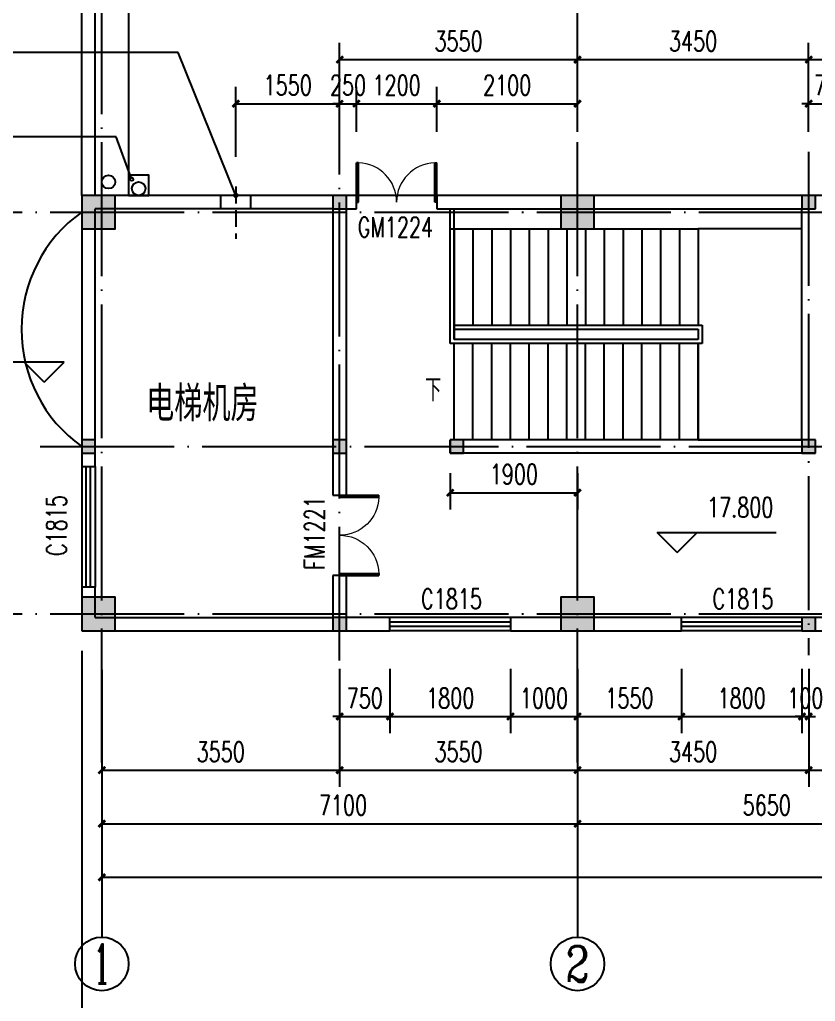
# Model space of a CAD drawing. Extents: x -59142 to 322364, y -122476 to 91021.
# Drawn here: x 201895 to 213771, y 35089 to 49745 of the extents above; entities that cross this region are included whole.
import ezdxf
from ezdxf.enums import TextEntityAlignment as Align

# ---------------------------------------------------------------- set-up
doc = ezdxf.new("R2010")
doc.units = 0
doc.header["$LTSCALE"] = 1000
doc.header["$MEASUREMENT"] = 0
doc.linetypes.add('DASH', pattern=[0.35, 0.25, -0.1])
doc.linetypes.add('DOTE', pattern=[2.42, 2, -0.2, 0.02, -0.2])
for name, color, linetype in [('AXIS', 3, 'Continuous'), ('AXIS_TEXT', 7, 'Continuous'), ('CENTRE LINE', 1, 'DOTE'), ('COLUMN', 255, 'Continuous'), ('DIM_ELEV', 3, 'Continuous'), ('DIM_IDEN', 3, 'Continuous'), ('DIM_SYMB', 3, 'Continuous'), ('DOTE', 1, 'DOTE'), ('GROUND', 204, 'Continuous'), ('HOLE', 6, 'Continuous'), ('PUB_DIM', 3, 'Continuous'), ('PUB_HATCH', 255, 'Continuous'), ('PUB_TEXT', 7, 'Continuous'), ('STAIR', 2, 'Continuous'), ('TEXT', 62, 'Continuous'), ('WALL', 255, 'Continuous'), ('WALL-PARAPET', 9, 'Continuous'), ('WINDOW', 4, 'Continuous'), ('WINDOW_TEXT', 7, 'Continuous')]:
    doc.layers.add(name, color=color, linetype=linetype)
doc.styles.add('_TCH_AXIS', font='COMPLEX', dxfattribs={"bigfont": 'GBCBIG'})
doc.styles.add('_TCH_DIM', font='SIMPLEX', dxfattribs={"bigfont": 'GBCBIG'})
doc.styles.add('_TCH_DIM_T3', font='SIMPLEX', dxfattribs={"width": 0.705882, "bigfont": 'GBCBIG'})
doc.styles.add('_TCH_WINDOW', font='SIMPLEX', dxfattribs={"bigfont": 'GBCBIG'})
doc.styles.add('HZTXT', font='geditxt.shx', dxfattribs={"width": 0.8, "bigfont": 'hztxt1.shx'})
doc.styles.get("Standard").update_dxf_attribs({"font": 'gbenor.shx', "bigfont": 'gbcbig.shx'})
doc.dimstyles.new('_TCH_ARCH&&100', dxfattribs={"dimtxt": 297.5, "dimasz": 100, "dimexe": 250, "dimexo": 300, "dimgap": 126.25, "dimtad": 1, "dimdec": 0, "dimzin": 0, "dimdsep": 46, "dimtxsty": '_TCH_DIM_T3', "dimblk": 'ARCHTICK', "dimcen": 0.09, "dimazin": 2, "dimtfac": 1, "dimtdec": 0, "dimtix": 1, "dimtmove": 2, "dimatfit": 3, "dimfxl": 1, "dimtolj": 1, "dimtzin": 0, "dimarcsym": 0})
doc.dimstyles.get("Standard").update_dxf_attribs({"dimscale": 100, "dimtxt": 3.5, "dimasz": 1, "dimexe": 2.5, "dimexo": 3, "dimgap": 1.5, "dimtad": 1, "dimdec": 0, "dimzin": 0, "dimdsep": 46, "dimtxsty": 'Standard', "dimblk": 'ARCHTICK', "dimcen": 0.09, "dimadec": 0, "dimazin": 0, "dimtfac": 1, "dimtdec": 0, "dimtix": 1, "dimtmove": 2, "dimatfit": 3, "dimfxl": 1, "dimtolj": 1, "dimtzin": 0, "dimarcsym": 0})

# ---------------------------------------------------------------- blocks, each defined once
blk = doc.blocks.new('_FZH')
blk.add_lwpolyline([(-0.5, -0.5), (0.5, -0.5), (0.5, 0.5), (-0.5, 0.5)], close=True)
at = {"layer": 'PUB_HATCH'}
blk.add_solid([(-0.5, -0.5), (0.5, -0.5), (-0.5, 0.5), (0.5, 0.5)], dxfattribs=at)
blk = doc.blocks.new('dfasfdsa')
at = {"layer": 'COLUMN'}
for p, xscale, yscale, zscale, rotation in [((205045, 46872), 500.0000000003201, 500.0000000003201, 500.0000000003201, 4.335569297368599e-11), ((212195, 46872), 500.0000000003492, 500.0000000003492, 500.0000000003492, 4.335569297368347e-11), ((217845, 46872), 600.0000000000873, 500, 500, 2.501289979252352e-11), ((205045, 40872), 500.0000000003201, 500.0000000003201, 500.0000000003201, 4.335569297368599e-11), ((212195, 40872), 500.0000000003492, 500.0000000003492, 500.0000000003492, 4.335569297368347e-11), ((217845, 40872), 600.0000000000873, 500, 500, 2.501289979252352e-11)]:
    blk.add_blockref('_FZH', p, dxfattribs=dict(at, xscale=xscale, yscale=yscale, zscale=zscale, rotation=rotation))
blk = doc.blocks.new('_ArchTick')
at = {"color": 0, "linetype": 'ByBlock', "const_width": 0.4}
blk.add_lwpolyline([(-0.5, -0.5), (0.5, 0.5)], dxfattribs=at)
blk = doc.blocks.new('*D107')
at = {"layer": 'Defpoints', "color": 0, "transparency": 16777216}
for p in [(208321, 43272), (210221, 43272), (210221, 42683)]:
    blk.add_point(p, dxfattribs=at)
at = {"layer": 'PUB_DIM', "color": 0, "lineweight": -2, "transparency": 16777216}
for p, q in [((208321, 42972), (208321, 42433)), ((210221, 42972), (210221, 42433)), ((208321, 42683), (210221, 42683))]:
    blk.add_line(p, q, dxfattribs=at)
at = {"layer": 'PUB_DIM', "color": 0, "lineweight": -2, "transparency": 16777216, "xscale": 100, "yscale": 100, "zscale": 100, "rotation": 180}
blk.add_blockref('_ArchTick', (208321, 42683), dxfattribs=at)
at = {"layer": 'PUB_DIM', "color": 0, "lineweight": -2, "transparency": 16777216, "xscale": 100, "yscale": 100, "zscale": 100}
blk.add_blockref('_ArchTick', (210221, 42683), dxfattribs=at)
at = {"layer": 'PUB_DIM', "color": 0, "transparency": 16777216, "insert": (209271, 42958), "char_height": 297.5, "attachment_point": 5, "style": '_TCH_DIM_T3'}
blk.add_mtext('\\A1;1900', dxfattribs=at)
blk = doc.blocks.new('*D318')
at = {"layer": 'AXIS', "color": 0, "lineweight": -2, "transparency": 16777216}
for p, q in [((206671, 40054), (206671, 39091)), ((207421, 40054), (207421, 39091)), ((206671, 39341), (206571, 39341)), ((206671, 39341), (207421, 39341)), ((207421, 39341), (207521, 39341))]:
    blk.add_line(p, q, dxfattribs=at)
at = {"layer": 'Defpoints', "color": 0, "transparency": 16777216}
for p in [(206671, 40354), (207421, 40354), (207421, 39341)]:
    blk.add_point(p, dxfattribs=at)
at = {"layer": 'AXIS', "color": 0, "lineweight": -2, "transparency": 16777216, "xscale": 100, "yscale": 100, "zscale": 100}
blk.add_blockref('_ArchTick', (206671, 39341), dxfattribs=at)
at = {"layer": 'AXIS', "color": 0, "lineweight": -2, "transparency": 16777216, "xscale": 100, "yscale": 100, "zscale": 100, "rotation": 180}
blk.add_blockref('_ArchTick', (207421, 39341), dxfattribs=at)
at = {"layer": 'AXIS', "color": 0, "transparency": 16777216, "insert": (207046, 39616), "char_height": 297.5, "attachment_point": 5, "style": '_TCH_DIM_T3'}
blk.add_mtext('\\A1;750', dxfattribs=at)
blk = doc.blocks.new('*D319')
at = {"layer": 'AXIS', "color": 0, "lineweight": -2, "transparency": 16777216}
for p, q in [((207421, 40054), (207421, 39091)), ((209221, 40054), (209221, 39091)), ((207421, 39341), (209221, 39341))]:
    blk.add_line(p, q, dxfattribs=at)
at = {"layer": 'Defpoints', "color": 0, "transparency": 16777216}
for p in [(207421, 40354), (209221, 40354), (209221, 39341)]:
    blk.add_point(p, dxfattribs=at)
at = {"layer": 'AXIS', "color": 0, "lineweight": -2, "transparency": 16777216, "xscale": 100, "yscale": 100, "zscale": 100, "rotation": 180}
blk.add_blockref('_ArchTick', (207421, 39341), dxfattribs=at)
at = {"layer": 'AXIS', "color": 0, "lineweight": -2, "transparency": 16777216, "xscale": 100, "yscale": 100, "zscale": 100}
blk.add_blockref('_ArchTick', (209221, 39341), dxfattribs=at)
at = {"layer": 'AXIS', "color": 0, "transparency": 16777216, "insert": (208321, 39616), "char_height": 297.5, "attachment_point": 5, "style": '_TCH_DIM_T3'}
blk.add_mtext('\\A1;1800', dxfattribs=at)
blk = doc.blocks.new('*D320')
at = {"layer": 'AXIS', "color": 0, "lineweight": -2, "transparency": 16777216}
for p, q in [((209221, 40054), (209221, 39091)), ((210221, 40054), (210221, 39091)), ((209221, 39341), (210221, 39341))]:
    blk.add_line(p, q, dxfattribs=at)
at = {"layer": 'Defpoints', "color": 0, "transparency": 16777216}
for p in [(209221, 40354), (210221, 40354), (210221, 39341)]:
    blk.add_point(p, dxfattribs=at)
at = {"layer": 'AXIS', "color": 0, "lineweight": -2, "transparency": 16777216, "xscale": 100, "yscale": 100, "zscale": 100, "rotation": 180}
blk.add_blockref('_ArchTick', (209221, 39341), dxfattribs=at)
at = {"layer": 'AXIS', "color": 0, "lineweight": -2, "transparency": 16777216, "xscale": 100, "yscale": 100, "zscale": 100}
blk.add_blockref('_ArchTick', (210221, 39341), dxfattribs=at)
at = {"layer": 'AXIS', "color": 0, "transparency": 16777216, "insert": (209721, 39616), "char_height": 297.5, "attachment_point": 5, "style": '_TCH_DIM_T3'}
blk.add_mtext('\\A1;1000', dxfattribs=at)
blk = doc.blocks.new('*D321')
at = {"layer": 'AXIS', "color": 0, "lineweight": -2, "transparency": 16777216}
for p, q in [((210221, 40054), (210221, 39091)), ((211771, 40054), (211771, 39091)), ((210221, 39341), (211771, 39341))]:
    blk.add_line(p, q, dxfattribs=at)
at = {"layer": 'Defpoints', "color": 0, "transparency": 16777216}
for p in [(210221, 40354), (211771, 40354), (211771, 39341)]:
    blk.add_point(p, dxfattribs=at)
at = {"layer": 'AXIS', "color": 0, "lineweight": -2, "transparency": 16777216, "xscale": 100, "yscale": 100, "zscale": 100, "rotation": 180}
blk.add_blockref('_ArchTick', (210221, 39341), dxfattribs=at)
at = {"layer": 'AXIS', "color": 0, "lineweight": -2, "transparency": 16777216, "xscale": 100, "yscale": 100, "zscale": 100}
blk.add_blockref('_ArchTick', (211771, 39341), dxfattribs=at)
at = {"layer": 'AXIS', "color": 0, "transparency": 16777216, "insert": (210996, 39616), "char_height": 297.5, "attachment_point": 5, "style": '_TCH_DIM_T3'}
blk.add_mtext('\\A1;1550', dxfattribs=at)
blk = doc.blocks.new('*D322')
at = {"layer": 'AXIS', "color": 0, "lineweight": -2, "transparency": 16777216}
for p, q in [((211771, 40054), (211771, 39091)), ((213571, 40054), (213571, 39091)), ((211771, 39341), (213571, 39341))]:
    blk.add_line(p, q, dxfattribs=at)
at = {"layer": 'Defpoints', "color": 0, "transparency": 16777216}
for p in [(211771, 40354), (213571, 40354), (213571, 39341)]:
    blk.add_point(p, dxfattribs=at)
at = {"layer": 'AXIS', "color": 0, "lineweight": -2, "transparency": 16777216, "xscale": 100, "yscale": 100, "zscale": 100, "rotation": 180}
blk.add_blockref('_ArchTick', (211771, 39341), dxfattribs=at)
at = {"layer": 'AXIS', "color": 0, "lineweight": -2, "transparency": 16777216, "xscale": 100, "yscale": 100, "zscale": 100}
blk.add_blockref('_ArchTick', (213571, 39341), dxfattribs=at)
at = {"layer": 'AXIS', "color": 0, "transparency": 16777216, "insert": (212671, 39616), "char_height": 297.5, "attachment_point": 5, "style": '_TCH_DIM_T3'}
blk.add_mtext('\\A1;1800', dxfattribs=at)
blk = doc.blocks.new('*D323')
at = {"layer": 'AXIS', "color": 0, "lineweight": -2, "transparency": 16777216}
for p, q in [((213571, 40054), (213571, 39091)), ((213671, 40054), (213671, 39091)), ((213571, 39341), (213471, 39341)), ((213571, 39341), (213671, 39341)), ((213671, 39341), (213771, 39341))]:
    blk.add_line(p, q, dxfattribs=at)
at = {"layer": 'Defpoints', "color": 0, "transparency": 16777216}
for p in [(213571, 40354), (213671, 40354), (213671, 39341)]:
    blk.add_point(p, dxfattribs=at)
at = {"layer": 'AXIS', "color": 0, "lineweight": -2, "transparency": 16777216, "xscale": 100, "yscale": 100, "zscale": 100}
blk.add_blockref('_ArchTick', (213571, 39341), dxfattribs=at)
at = {"layer": 'AXIS', "color": 0, "lineweight": -2, "transparency": 16777216, "xscale": 100, "yscale": 100, "zscale": 100, "rotation": 180}
blk.add_blockref('_ArchTick', (213671, 39341), dxfattribs=at)
at = {"layer": 'AXIS', "color": 0, "transparency": 16777216, "insert": (213621, 39616), "char_height": 297.5, "attachment_point": 5, "style": '_TCH_DIM_T3'}
blk.add_mtext('\\A1;100', dxfattribs=at)
blk = doc.blocks.new('*D356')
at = {"layer": 'Defpoints', "color": 0, "transparency": 16777216}
for p in [(206670.89276, 48490.5), (205120.89276, 47397), (206670.89276, 47397)]:
    blk.add_point(p, dxfattribs=at)
at = {"layer": 'HOLE', "color": 0, "lineweight": -2, "transparency": 16777216}
for p, q in [((205120.89276, 47697), (205120.89276, 48740.5)), ((206670.89276, 47697), (206670.89276, 48740.5)), ((205120.89276, 48490.5), (206670.89276, 48490.5))]:
    blk.add_line(p, q, dxfattribs=at)
at = {"layer": 'HOLE', "color": 0, "lineweight": -2, "transparency": 16777216, "xscale": 100, "yscale": 100, "zscale": 100, "rotation": 180}
blk.add_blockref('_ArchTick', (205120.89276, 48490.5), dxfattribs=at)
at = {"layer": 'HOLE', "color": 0, "lineweight": -2, "transparency": 16777216, "xscale": 100, "yscale": 100, "zscale": 100}
blk.add_blockref('_ArchTick', (206670.89276, 48490.5), dxfattribs=at)
at = {"layer": 'HOLE', "color": 0, "transparency": 16777216, "insert": (205895.89276, 48765.5), "char_height": 297.5, "attachment_point": 5, "style": '_TCH_DIM_T3'}
blk.add_mtext('\\A1;1550', dxfattribs=at)
blk = doc.blocks.new('*D1036')
at = {"layer": 'AXIS', "color": 0, "lineweight": -2, "transparency": 16777216}
for p, q in [((203121, 39254), (203121, 38291)), ((206671, 39254), (206671, 38291)), ((203121, 38541), (206671, 38541))]:
    blk.add_line(p, q, dxfattribs=at)
at = {"layer": 'Defpoints', "color": 0, "transparency": 16777216}
for p in [(203121, 39554), (206671, 39554), (206671, 38541)]:
    blk.add_point(p, dxfattribs=at)
at = {"layer": 'AXIS', "color": 0, "lineweight": -2, "transparency": 16777216, "xscale": 100, "yscale": 100, "zscale": 100, "rotation": 180}
blk.add_blockref('_ArchTick', (203121, 38541), dxfattribs=at)
at = {"layer": 'AXIS', "color": 0, "lineweight": -2, "transparency": 16777216, "xscale": 100, "yscale": 100, "zscale": 100}
blk.add_blockref('_ArchTick', (206671, 38541), dxfattribs=at)
at = {"layer": 'AXIS', "color": 0, "transparency": 16777216, "insert": (204896, 38816), "char_height": 297.5, "attachment_point": 5, "style": '_TCH_DIM_T3'}
blk.add_mtext('\\A1;3550', dxfattribs=at)
blk = doc.blocks.new('*D1037')
at = {"layer": 'AXIS', "color": 0, "lineweight": -2, "transparency": 16777216}
for p, q in [((206671, 39254), (206671, 38291)), ((210221, 39254), (210221, 38291)), ((206671, 38541), (210221, 38541))]:
    blk.add_line(p, q, dxfattribs=at)
at = {"layer": 'Defpoints', "color": 0, "transparency": 16777216}
for p in [(206671, 39554), (210221, 39554), (210221, 38541)]:
    blk.add_point(p, dxfattribs=at)
at = {"layer": 'AXIS', "color": 0, "lineweight": -2, "transparency": 16777216, "xscale": 100, "yscale": 100, "zscale": 100, "rotation": 180}
blk.add_blockref('_ArchTick', (206671, 38541), dxfattribs=at)
at = {"layer": 'AXIS', "color": 0, "lineweight": -2, "transparency": 16777216, "xscale": 100, "yscale": 100, "zscale": 100}
blk.add_blockref('_ArchTick', (210221, 38541), dxfattribs=at)
at = {"layer": 'AXIS', "color": 0, "transparency": 16777216, "insert": (208446, 38816), "char_height": 297.5, "attachment_point": 5, "style": '_TCH_DIM_T3'}
blk.add_mtext('\\A1;3550', dxfattribs=at)
blk = doc.blocks.new('*D1038')
at = {"layer": 'AXIS', "color": 0, "lineweight": -2, "transparency": 16777216}
for p, q in [((210221, 39254), (210221, 38291)), ((213671, 39254), (213671, 38291)), ((210221, 38541), (213671, 38541))]:
    blk.add_line(p, q, dxfattribs=at)
at = {"layer": 'Defpoints', "color": 0, "transparency": 16777216}
for p in [(210221, 39554), (213671, 39554), (213671, 38541)]:
    blk.add_point(p, dxfattribs=at)
at = {"layer": 'AXIS', "color": 0, "lineweight": -2, "transparency": 16777216, "xscale": 100, "yscale": 100, "zscale": 100, "rotation": 180}
blk.add_blockref('_ArchTick', (210221, 38541), dxfattribs=at)
at = {"layer": 'AXIS', "color": 0, "lineweight": -2, "transparency": 16777216, "xscale": 100, "yscale": 100, "zscale": 100}
blk.add_blockref('_ArchTick', (213671, 38541), dxfattribs=at)
at = {"layer": 'AXIS', "color": 0, "transparency": 16777216, "insert": (211946, 38816), "char_height": 297.5, "attachment_point": 5, "style": '_TCH_DIM_T3'}
blk.add_mtext('\\A1;3450', dxfattribs=at)
blk = doc.blocks.new('*D1039')
at = {"layer": 'AXIS', "color": 0, "lineweight": -2, "transparency": 16777216}
for p, q in [((213671, 39254), (213671, 38291)), ((215871, 39254), (215871, 38291)), ((213671, 38541), (215871, 38541))]:
    blk.add_line(p, q, dxfattribs=at)
at = {"layer": 'Defpoints', "color": 0, "transparency": 16777216}
for p in [(213671, 39554), (215871, 39554), (215871, 38541)]:
    blk.add_point(p, dxfattribs=at)
at = {"layer": 'AXIS', "color": 0, "lineweight": -2, "transparency": 16777216, "xscale": 100, "yscale": 100, "zscale": 100, "rotation": 180}
blk.add_blockref('_ArchTick', (213671, 38541), dxfattribs=at)
at = {"layer": 'AXIS', "color": 0, "lineweight": -2, "transparency": 16777216, "xscale": 100, "yscale": 100, "zscale": 100}
blk.add_blockref('_ArchTick', (215871, 38541), dxfattribs=at)
at = {"layer": 'AXIS', "color": 0, "transparency": 16777216, "insert": (214771, 38816), "char_height": 297.5, "attachment_point": 5, "style": '_TCH_DIM_T3'}
blk.add_mtext('\\A1;2200', dxfattribs=at)
blk = doc.blocks.new('*D1040')
at = {"layer": 'AXIS', "color": 0, "lineweight": -2, "transparency": 16777216}
for p, q in [((203121, 40038), (203121, 37491)), ((210221, 40038), (210221, 37491)), ((203121, 37741), (210221, 37741))]:
    blk.add_line(p, q, dxfattribs=at)
at = {"layer": 'Defpoints', "color": 0, "transparency": 16777216}
for p in [(203121, 40338), (210221, 40338), (210221, 37741)]:
    blk.add_point(p, dxfattribs=at)
at = {"layer": 'AXIS', "color": 0, "lineweight": -2, "transparency": 16777216, "xscale": 100, "yscale": 100, "zscale": 100, "rotation": 180}
blk.add_blockref('_ArchTick', (203121, 37741), dxfattribs=at)
at = {"layer": 'AXIS', "color": 0, "lineweight": -2, "transparency": 16777216, "xscale": 100, "yscale": 100, "zscale": 100}
blk.add_blockref('_ArchTick', (210221, 37741), dxfattribs=at)
at = {"layer": 'AXIS', "color": 0, "transparency": 16777216, "insert": (206721, 38016), "char_height": 297.5, "attachment_point": 5, "style": '_TCH_DIM_T3'}
blk.add_mtext('\\A1;7100', dxfattribs=at)
blk = doc.blocks.new('*D1041')
at = {"layer": 'AXIS', "color": 0, "lineweight": -2, "transparency": 16777216}
for p, q in [((210221, 40038), (210221, 37491)), ((215871, 40038), (215871, 37491)), ((210221, 37741), (215871, 37741))]:
    blk.add_line(p, q, dxfattribs=at)
at = {"layer": 'Defpoints', "color": 0, "transparency": 16777216}
for p in [(210221, 40338), (215871, 40338), (215871, 37741)]:
    blk.add_point(p, dxfattribs=at)
at = {"layer": 'AXIS', "color": 0, "lineweight": -2, "transparency": 16777216, "xscale": 100, "yscale": 100, "zscale": 100, "rotation": 180}
blk.add_blockref('_ArchTick', (210221, 37741), dxfattribs=at)
at = {"layer": 'AXIS', "color": 0, "lineweight": -2, "transparency": 16777216, "xscale": 100, "yscale": 100, "zscale": 100}
blk.add_blockref('_ArchTick', (215871, 37741), dxfattribs=at)
at = {"layer": 'AXIS', "color": 0, "transparency": 16777216, "insert": (213046, 38016), "char_height": 297.5, "attachment_point": 5, "style": '_TCH_DIM_T3'}
blk.add_mtext('\\A1;5650', dxfattribs=at)
blk = doc.blocks.new('*D1043')
at = {"layer": 'AXIS', "color": 0, "lineweight": -2, "transparency": 16777216}
for p, q in [((203121, 39148), (203121, 36691)), ((226221, 39148), (226221, 36691)), ((203121, 36941), (226221, 36941))]:
    blk.add_line(p, q, dxfattribs=at)
at = {"layer": 'Defpoints', "color": 0, "transparency": 16777216}
for p in [(203121, 39448), (226221, 39448), (226221, 36941)]:
    blk.add_point(p, dxfattribs=at)
at = {"layer": 'AXIS', "color": 0, "lineweight": -2, "transparency": 16777216, "xscale": 100, "yscale": 100, "zscale": 100, "rotation": 180}
blk.add_blockref('_ArchTick', (203121, 36941), dxfattribs=at)
at = {"layer": 'AXIS', "color": 0, "lineweight": -2, "transparency": 16777216, "xscale": 100, "yscale": 100, "zscale": 100}
blk.add_blockref('_ArchTick', (226221, 36941), dxfattribs=at)
at = {"layer": 'AXIS', "color": 0, "transparency": 16777216, "insert": (214671, 37216), "char_height": 297.5, "attachment_point": 5, "style": '_TCH_DIM_T3'}
blk.add_mtext('\\A1;23100', dxfattribs=at)
blk = doc.blocks.new('*D1044')
at = {"layer": 'Defpoints', "color": 0, "transparency": 16777216}
for p in [(214370.89276, 48490.5), (213670.89276, 47771.1831), (214370.89276, 47771.1831)]:
    blk.add_point(p, dxfattribs=at)
at = {"layer": 'PUB_DIM', "color": 0, "lineweight": -2, "transparency": 16777216}
for p, q in [((213670.89276, 48071.1831), (213670.89276, 48740.5)), ((214370.89276, 48071.1831), (214370.89276, 48740.5)), ((213670.89276, 48490.5), (213570.89276, 48490.5)), ((213670.89276, 48490.5), (214370.89276, 48490.5)), ((214370.89276, 48490.5), (214470.89276, 48490.5))]:
    blk.add_line(p, q, dxfattribs=at)
at = {"layer": 'PUB_DIM', "color": 0, "lineweight": -2, "transparency": 16777216, "xscale": 100, "yscale": 100, "zscale": 100}
blk.add_blockref('_ArchTick', (213670.89276, 48490.5), dxfattribs=at)
at = {"layer": 'PUB_DIM', "color": 0, "lineweight": -2, "transparency": 16777216, "xscale": 100, "yscale": 100, "zscale": 100, "rotation": 180}
blk.add_blockref('_ArchTick', (214370.89276, 48490.5), dxfattribs=at)
at = {"layer": 'PUB_DIM', "color": 0, "transparency": 16777216, "insert": (214020.89276, 48765.5), "char_height": 297.5, "attachment_point": 5, "style": '_TCH_DIM_T3'}
blk.add_mtext('\\A1;700', dxfattribs=at)
blk = doc.blocks.new('*D1047')
at = {"layer": 'Defpoints', "color": 0, "transparency": 16777216}
for p in [(210220.89276, 49148.5), (206670.89276, 47771.1831), (210220.89276, 47771.1831)]:
    blk.add_point(p, dxfattribs=at)
at = {"layer": 'PUB_DIM', "color": 0, "lineweight": -2, "transparency": 16777216}
for p, q in [((206670.89276, 48071.1831), (206670.89276, 49398.5)), ((210220.89276, 48071.1831), (210220.89276, 49398.5)), ((206670.89276, 49148.5), (210220.89276, 49148.5))]:
    blk.add_line(p, q, dxfattribs=at)
at = {"layer": 'PUB_DIM', "color": 0, "lineweight": -2, "transparency": 16777216, "xscale": 100, "yscale": 100, "zscale": 100, "rotation": 180}
blk.add_blockref('_ArchTick', (206670.89276, 49148.5), dxfattribs=at)
at = {"layer": 'PUB_DIM', "color": 0, "lineweight": -2, "transparency": 16777216, "xscale": 100, "yscale": 100, "zscale": 100}
blk.add_blockref('_ArchTick', (210220.89276, 49148.5), dxfattribs=at)
at = {"layer": 'PUB_DIM', "color": 0, "transparency": 16777216, "insert": (208445.89276, 49423.5), "char_height": 297.5, "attachment_point": 5, "style": '_TCH_DIM_T3'}
blk.add_mtext('\\A1;3550', dxfattribs=at)
blk = doc.blocks.new('*D1048')
at = {"layer": 'Defpoints', "color": 0, "transparency": 16777216}
for p in [(213670.89276, 49148.5), (210220.89276, 47771.1831), (213670.89276, 47771.1831)]:
    blk.add_point(p, dxfattribs=at)
at = {"layer": 'PUB_DIM', "color": 0, "lineweight": -2, "transparency": 16777216}
for p, q in [((210220.89276, 48071.1831), (210220.89276, 49398.5)), ((213670.89276, 48071.1831), (213670.89276, 49398.5)), ((210220.89276, 49148.5), (213670.89276, 49148.5))]:
    blk.add_line(p, q, dxfattribs=at)
at = {"layer": 'PUB_DIM', "color": 0, "lineweight": -2, "transparency": 16777216, "xscale": 100, "yscale": 100, "zscale": 100, "rotation": 180}
blk.add_blockref('_ArchTick', (210220.89276, 49148.5), dxfattribs=at)
at = {"layer": 'PUB_DIM', "color": 0, "lineweight": -2, "transparency": 16777216, "xscale": 100, "yscale": 100, "zscale": 100}
blk.add_blockref('_ArchTick', (213670.89276, 49148.5), dxfattribs=at)
at = {"layer": 'PUB_DIM', "color": 0, "transparency": 16777216, "insert": (211945.89276, 49423.5), "char_height": 297.5, "attachment_point": 5, "style": '_TCH_DIM_T3'}
blk.add_mtext('\\A1;3450', dxfattribs=at)
blk = doc.blocks.new('*D1049')
at = {"layer": 'Defpoints', "color": 0, "transparency": 16777216}
for p in [(215870.89276, 49148.5), (213670.89276, 47771.1831), (215870.89276, 47771.1831)]:
    blk.add_point(p, dxfattribs=at)
at = {"layer": 'PUB_DIM', "color": 0, "lineweight": -2, "transparency": 16777216}
for p, q in [((213670.89276, 48071.1831), (213670.89276, 49398.5)), ((215870.89276, 48071.1831), (215870.89276, 49398.5)), ((213670.89276, 49148.5), (215870.89276, 49148.5))]:
    blk.add_line(p, q, dxfattribs=at)
at = {"layer": 'PUB_DIM', "color": 0, "lineweight": -2, "transparency": 16777216, "xscale": 100, "yscale": 100, "zscale": 100, "rotation": 180}
blk.add_blockref('_ArchTick', (213670.89276, 49148.5), dxfattribs=at)
at = {"layer": 'PUB_DIM', "color": 0, "lineweight": -2, "transparency": 16777216, "xscale": 100, "yscale": 100, "zscale": 100}
blk.add_blockref('_ArchTick', (215870.89276, 49148.5), dxfattribs=at)
at = {"layer": 'PUB_DIM', "color": 0, "transparency": 16777216, "insert": (214770.89276, 49423.5), "char_height": 297.5, "attachment_point": 5, "style": '_TCH_DIM_T3'}
blk.add_mtext('\\A1;2200', dxfattribs=at)
blk = doc.blocks.new('*D1068')
at = {"layer": 'Defpoints', "color": 0, "transparency": 16777216}
for p in [(206920.89276, 48490.5), (206670.89276, 47771.1831), (206920.89276, 47771.1831)]:
    blk.add_point(p, dxfattribs=at)
at = {"layer": 'PUB_DIM', "color": 0, "lineweight": -2, "transparency": 16777216}
for p, q in [((206670.89276, 48071.1831), (206670.89276, 48740.5)), ((206920.89276, 48071.1831), (206920.89276, 48740.5)), ((206670.89276, 48490.5), (206570.89276, 48490.5)), ((206670.89276, 48490.5), (206920.89276, 48490.5)), ((206920.89276, 48490.5), (207020.89276, 48490.5))]:
    blk.add_line(p, q, dxfattribs=at)
at = {"layer": 'PUB_DIM', "color": 0, "lineweight": -2, "transparency": 16777216, "xscale": 100, "yscale": 100, "zscale": 100}
blk.add_blockref('_ArchTick', (206670.89276, 48490.5), dxfattribs=at)
at = {"layer": 'PUB_DIM', "color": 0, "lineweight": -2, "transparency": 16777216, "xscale": 100, "yscale": 100, "zscale": 100, "rotation": 180}
blk.add_blockref('_ArchTick', (206920.89276, 48490.5), dxfattribs=at)
at = {"layer": 'PUB_DIM', "color": 0, "transparency": 16777216, "insert": (206795.89276, 48765.5), "char_height": 297.5, "attachment_point": 5, "style": '_TCH_DIM_T3'}
blk.add_mtext('\\A1;250', dxfattribs=at)
blk = doc.blocks.new('*D1069')
at = {"layer": 'Defpoints', "color": 0, "transparency": 16777216}
for p in [(208120.89276, 48490.5), (206920.89276, 47771.1831), (208120.89276, 47771.1831)]:
    blk.add_point(p, dxfattribs=at)
at = {"layer": 'PUB_DIM', "color": 0, "lineweight": -2, "transparency": 16777216}
for p, q in [((206920.89276, 48071.1831), (206920.89276, 48740.5)), ((208120.89276, 48071.1831), (208120.89276, 48740.5)), ((206920.89276, 48490.5), (208120.89276, 48490.5))]:
    blk.add_line(p, q, dxfattribs=at)
at = {"layer": 'PUB_DIM', "color": 0, "lineweight": -2, "transparency": 16777216, "xscale": 100, "yscale": 100, "zscale": 100, "rotation": 180}
blk.add_blockref('_ArchTick', (206920.89276, 48490.5), dxfattribs=at)
at = {"layer": 'PUB_DIM', "color": 0, "lineweight": -2, "transparency": 16777216, "xscale": 100, "yscale": 100, "zscale": 100}
blk.add_blockref('_ArchTick', (208120.89276, 48490.5), dxfattribs=at)
at = {"layer": 'PUB_DIM', "color": 0, "transparency": 16777216, "insert": (207520.89276, 48765.5), "char_height": 297.5, "attachment_point": 5, "style": '_TCH_DIM_T3'}
blk.add_mtext('\\A1;1200', dxfattribs=at)
blk = doc.blocks.new('*D1070')
at = {"layer": 'Defpoints', "color": 0, "transparency": 16777216}
for p in [(210220.89276, 48490.5), (208120.89276, 47771.1831), (210220.89276, 47771.1831)]:
    blk.add_point(p, dxfattribs=at)
at = {"layer": 'PUB_DIM', "color": 0, "lineweight": -2, "transparency": 16777216}
for p, q in [((208120.89276, 48071.1831), (208120.89276, 48740.5)), ((210220.89276, 48071.1831), (210220.89276, 48740.5)), ((208120.89276, 48490.5), (210220.89276, 48490.5))]:
    blk.add_line(p, q, dxfattribs=at)
at = {"layer": 'PUB_DIM', "color": 0, "lineweight": -2, "transparency": 16777216, "xscale": 100, "yscale": 100, "zscale": 100, "rotation": 180}
blk.add_blockref('_ArchTick', (208120.89276, 48490.5), dxfattribs=at)
at = {"layer": 'PUB_DIM', "color": 0, "lineweight": -2, "transparency": 16777216, "xscale": 100, "yscale": 100, "zscale": 100}
blk.add_blockref('_ArchTick', (210220.89276, 48490.5), dxfattribs=at)
at = {"layer": 'PUB_DIM', "color": 0, "transparency": 16777216, "insert": (209170.89276, 48765.5), "char_height": 297.5, "attachment_point": 5, "style": '_TCH_DIM_T3'}
blk.add_mtext('\\A1;2100', dxfattribs=at)
blk = doc.blocks.new('$DorLib2D$00000002')
for p, q in [((-0.5, 0), (-0.5, 0.4875)), ((-0.475, 0.4875), (-0.5, 0.4875)), ((-0.475, 0), (-0.475, 0.4875)), ((0.475, 0), (0.475, 0.4875)), ((0.475, 0.4875), (0.5, 0.4875)), ((0.5, 0), (0.5, 0.4875)), ((-0.5, 0), (-0.475, 0)), ((0.5, 0), (0.475, 0))]:
    blk.add_line(p, q)
at = {"lineweight": 13}
for centre, start, end in [((-0.4875, 0), 0, 88.53072), ((0.4875, 0), 91.46928, 180)]:
    blk.add_arc(centre, 0.4875, start, end, dxfattribs=at)
blk = doc.blocks.new('$TCHSYS$WIN2D')
for p, q in [((-0.5, 0.5), (0.5, 0.5)), ((0.5, 0.1667), (-0.5, 0.1667)), ((0.5, -0.1667), (-0.5, -0.1667)), ((-0.5, -0.5), (0.5, -0.5))]:
    blk.add_line(p, q)
blk = doc.blocks.new('*D1616')
at = {"color": 0, "lineweight": -2, "transparency": 16777216}
for p, q in [((202821, 40322), (202821, 33545)), ((226571, 40322), (226571, 33545)), ((226571, 33795), (202821, 33795))]:
    blk.add_line(p, q, dxfattribs=at)
at = {"layer": 'Defpoints', "color": 0, "transparency": 16777216}
for p in [(202821, 40622), (226571, 40622), (202821, 33795)]:
    blk.add_point(p, dxfattribs=at)
at = {"color": 0, "lineweight": -2, "transparency": 16777216, "xscale": 100, "yscale": 100, "zscale": 100, "rotation": 180}
blk.add_blockref('_ArchTick', (202821, 33795), dxfattribs=at)
at = {"color": 0, "lineweight": -2, "transparency": 16777216, "xscale": 100, "yscale": 100, "zscale": 100}
blk.add_blockref('_ArchTick', (226571, 33795), dxfattribs=at)
at = {"color": 0, "transparency": 16777216, "insert": (214696, 34120), "char_height": 350, "attachment_point": 5}
blk.add_mtext('\\A1;23750', dxfattribs=at)

msp = doc.modelspace()

# ---------------------------------------------------------------- hatches: boundary and pattern name
at = {"layer": 'PUB_HATCH'}
for points in [[(206770.9, 46922.1), (206770.9, 47122.1), (206570.9, 47122.1), (206570.9, 46922.1)], [(213570.9, 46922.1), (213770.9, 46922.1), (213770.9, 47122.1), (213570.9, 47122.1)], [(203020.9, 43272.1), (203020.9, 43472.1), (202820.9, 43472.1), (202820.9, 43272.1)], [(206770.9, 43272.1), (206770.9, 43472.1), (206570.9, 43472.1), (206570.9, 43272.1)], [(208320.9, 43272.1), (208520.9, 43272.1), (208520.9, 43472.1), (208320.9, 43472.1)], [(213770.9, 43472.1), (213570.9, 43472.1), (213570.9, 43272.1), (213770.9, 43272.1)], [(206770.9, 40822.1), (206570.9, 40822.1), (206570.9, 40622.1), (206770.9, 40622.1)], [(213770.9, 40822.1), (213570.9, 40822.1), (213570.9, 40622.1), (213770.9, 40622.1)]]:
    msp.add_hatch(color=256, dxfattribs=at).paths.add_polyline_path(points)

# ---------------------------------------------------------------- linework, layer by layer
at = {"layer": 'AXIS'}
for p, q in [((203120.9, 39254.3), (203120.9, 36048.2)), ((210220.9, 39254.3), (210220.9, 36048.2))]:
    msp.add_line(p, q, dxfattribs=at)
for centre in [(203120.9, 35648.2), (210220.9, 35648.2)]:
    msp.add_circle(centre, 400, dxfattribs=at)
at = {"layer": 'CENTRE LINE'}
for p, q in [((213670.9, 47771.2), (213670.9, 40258.5)), ((202200.5, 43372.1), (216674.5, 43372.1))]:
    msp.add_line(p, q, dxfattribs=at)
msp.add_lwpolyline([(206670.9, 40175.5), (206670.9, 47838)], dxfattribs=at)
at = {"layer": 'COLUMN'}
for p, q in [((206770.9, 47122.1), (206570.9, 47122.1)), ((206570.9, 47122.1), (206570.9, 46922.1)), ((206770.9, 46922.1), (206770.9, 47122.1)), ((213770.9, 47122.1), (213570.9, 47122.1)), ((213570.9, 47122.1), (213570.9, 46922.1)), ((213770.9, 46922.1), (213770.9, 47122.1)), ((206570.9, 46922.1), (206770.9, 46922.1)), ((213570.9, 46922.1), (213770.9, 46922.1)), ((203020.9, 43472.1), (202820.9, 43472.1)), ((202820.9, 43472.1), (202820.9, 43272.1)), ((203020.9, 43272.1), (203020.9, 43472.1)), ((206770.9, 43472.1), (206570.9, 43472.1)), ((206570.9, 43472.1), (206570.9, 43272.1)), ((206770.9, 43272.1), (206770.9, 43472.1)), ((208520.9, 43472.1), (208320.9, 43472.1)), ((208320.9, 43472.1), (208320.9, 43272.1)), ((208520.9, 43272.1), (208520.9, 43472.1)), ((213770.9, 43472.1), (213570.9, 43472.1)), ((213570.9, 43472.1), (213570.9, 43272.1)), ((213770.9, 43272.1), (213770.9, 43472.1)), ((202820.9, 43272.1), (203020.9, 43272.1)), ((206570.9, 43272.1), (206770.9, 43272.1)), ((208320.9, 43272.1), (208520.9, 43272.1)), ((213570.9, 43272.1), (213770.9, 43272.1)), ((206770.9, 40822.1), (206570.9, 40822.1)), ((206570.9, 40822.1), (206570.9, 40622.1)), ((206770.9, 40622.1), (206770.9, 40822.1)), ((213770.9, 40822.1), (213570.9, 40822.1)), ((213570.9, 40822.1), (213570.9, 40622.1)), ((213770.9, 40622.1), (213770.9, 40822.1)), ((206570.9, 40622.1), (206770.9, 40622.1)), ((213570.9, 40622.1), (213770.9, 40622.1))]:
    msp.add_line(p, q, dxfattribs=at)
at = {"layer": 'DIM_ELEV'}
for p, q in [((202561.5, 44634), (200785.2, 44634)), ((202261.5, 44334), (201961.5, 44634)), ((202261.5, 44334), (202561.5, 44634)), ((211708, 41789.2), (211408, 42089.2)), ((211408, 42089.2), (213184.3, 42089.2)), ((211708, 41789.2), (212008, 42089.2))]:
    msp.add_line(p, q, dxfattribs=at)
at = {"layer": 'DIM_IDEN'}
for p, q in [((203335.5, 47994), (192891, 47994)), ((203560, 47385.4), (203335.5, 47994))]:
    msp.add_line(p, q, dxfattribs=at)
msp.add_circle((203568.5, 47362.5), 24.4, dxfattribs=at)
at = {"layer": 'DIM_SYMB'}
msp.add_lwpolyline([(208240.9, 44222.1, 0, 0, 0), (212795.9, 44222.1, 0, 0, 0), (212795.9, 45872.1, 0, 0, 0), (208820.9, 45872.1, 80, 0, 0), (208520.9, 45872.1, 0, 0, 0)], format="xyseb", dxfattribs=at)
at = {"layer": 'DOTE'}
for p, q in [((199932.4, 46872.1), (228838.4, 46872.1)), ((199932.4, 40872.1), (228838.4, 40872.1))]:
    msp.add_line(p, q, dxfattribs=at)
for points in [[(203120.9, 38654.5), (203120.9, 85214.5)], [(210220.9, 38654.5), (210220.9, 85214.5)]]:
    msp.add_lwpolyline(points, dxfattribs=at)
at = {"layer": 'GROUND'}
msp.add_line((203520.9, 53947.1), (203520.9, 47122.1), dxfattribs=at)
msp.add_lwpolyline([(203520.9, 47122.1), (203820.9, 47122.1), (203820.9, 47422.1), (203520.9, 47422.1)], close=True, dxfattribs=at)
for centre in [(203220.9, 47322.1), (203670.9, 47222.1)]:
    msp.add_circle(centre, 100, dxfattribs=at)
at = {"layer": 'HOLE'}
for p, q in [((204262.5, 49253.5), (199129.8, 49253.5)), ((205120.9, 47122.1), (204262.5, 49253.5)), ((204895.9, 46922.1), (204895.9, 47122.1)), ((205345.9, 46922.1), (205345.9, 47122.1))]:
    msp.add_line(p, q, dxfattribs=at)
at = {"layer": 'HOLE', "linetype": 'DASH'}
msp.add_line((205120.9, 47252), (205120.9, 46471), dxfattribs=at)
at = {"layer": 'HOLE', "const_width": 40}
msp.add_lwpolyline([(205128.4, 47103.5, 1), (205113.4, 47140.6, 1)], format="xyb", close=True, dxfattribs=at)
at = {"layer": 'STAIR'}
for p, q in [((208320.9, 46622.1), (208320.9, 46922.1)), ((208380.9, 46622.1), (208380.9, 46922.1)), ((208320.9, 44912.1), (208320.9, 46622.1)), ((208320.9, 46622.1), (208380.9, 46622.1)), ((208380.9, 46622.1), (212020.9, 46622.1)), ((208380.9, 46622.1), (208380.9, 45182.1)), ((208380.9, 44972.1), (208380.9, 46622.1)), ((208660.9, 46622.1), (208660.9, 45182.1)), ((208940.9, 46622.1), (208940.9, 45182.1)), ((209220.9, 46622.1), (209220.9, 45182.1)), ((209500.9, 46622.1), (209500.9, 45182.1)), ((209780.9, 46622.1), (209780.9, 45182.1)), ((210060.9, 46622.1), (210060.9, 45182.1)), ((210340.9, 46622.1), (210340.9, 45182.1)), ((210620.9, 46622.1), (210620.9, 45182.1)), ((210900.9, 46622.1), (210900.9, 45182.1)), ((211180.9, 46622.1), (211180.9, 45182.1)), ((211460.9, 46622.1), (211460.9, 45182.1)), ((211740.9, 46622.1), (211740.9, 45182.1)), ((212020.9, 46622.1), (212020.9, 45182.1)), ((213570.9, 46622.1), (212020.9, 46622.1)), ((212020.9, 46622.1), (212020.9, 45182.1)), ((213570.9, 43472.1), (213570.9, 46622.1)), ((208380.9, 45182.1), (208380.9, 45122.1)), ((208380.9, 45182.1), (212080.9, 45182.1)), ((208380.9, 45182.1), (208380.9, 45122.1)), ((212080.9, 45182.1), (212080.9, 44912.1)), ((208380.9, 45122.1), (212020.9, 45122.1)), ((208380.9, 45122.1), (212020.9, 45122.1)), ((208380.9, 45122.1), (208380.9, 44972.1)), ((212020.9, 45122.1), (212020.9, 44972.1)), ((212020.9, 45122.1), (212020.9, 44972.1)), ((212080.9, 44912.1), (208320.9, 44912.1)), ((212020.9, 44972.1), (208380.9, 44972.1)), ((212020.9, 44972.1), (208380.9, 44972.1)), ((208380.9, 43472.1), (208380.9, 44912.1)), ((208660.9, 43472.1), (208660.9, 44912.1)), ((208940.9, 43472.1), (208940.9, 44912.1)), ((209220.9, 43472.1), (209220.9, 44912.1)), ((209500.9, 43472.1), (209500.9, 44912.1)), ((209780.9, 43472.1), (209780.9, 44912.1)), ((210060.9, 43472.1), (210060.9, 44912.1)), ((210340.9, 43472.1), (210340.9, 44912.1)), ((210620.9, 43472.1), (210620.9, 44912.1)), ((210900.9, 43472.1), (210900.9, 44912.1)), ((211180.9, 43472.1), (211180.9, 44912.1)), ((211460.9, 43472.1), (211460.9, 44912.1)), ((211740.9, 43472.1), (211740.9, 44912.1)), ((212020.9, 43472.1), (212020.9, 44912.1)), ((212020.9, 44912.1), (212020.9, 43472.1)), ((212020.9, 43472.1), (208380.9, 43472.1)), ((212020.9, 43472.1), (213570.9, 43472.1))]:
    msp.add_line(p, q, dxfattribs=at)
msp.add_arc((204072.3, 45122.1), 2151.4, 125.56776, 234.43236, dxfattribs=at)
at = {"layer": 'WALL'}
for p, q in [((202820.9, 47122.1), (202820.9, 43072.1)), ((206670.9, 47122.1), (202820.9, 47122.1)), ((206920.9, 47122.1), (206670.9, 47122.1)), ((206920.9, 46922.1), (206920.9, 47122.1)), ((213670.9, 47122.1), (208120.9, 47122.1)), ((208120.9, 47122.1), (208120.9, 46922.1)), ((214370.9, 47122.1), (213670.9, 47122.1)), ((203020.9, 43072.1), (203020.9, 46922.1)), ((206570.9, 46922.1), (203020.9, 46922.1)), ((206570.9, 46922.1), (206570.9, 42647.1)), ((206770.9, 42647.1), (206770.9, 46922.1)), ((206770.9, 46922.1), (206920.9, 46922.1)), ((208120.9, 46922.1), (213570.9, 46922.1)), ((213570.9, 43472.1), (213570.9, 46922.1)), ((213570.9, 43472.1), (208320.9, 43472.1)), ((208320.9, 43272.1), (208320.9, 43472.1)), ((213770.9, 43272.1), (208320.9, 43272.1)), ((202820.9, 43072.1), (203020.9, 43072.1)), ((206570.9, 42647.1), (206770.9, 42647.1)), ((206770.9, 41447.1), (206570.9, 41447.1)), ((206570.9, 41447.1), (206570.9, 40822.1)), ((206770.9, 40822.1), (206770.9, 41447.1)), ((203020.9, 41272.1), (202820.9, 41272.1)), ((202820.9, 41272.1), (202820.9, 40622.1)), ((203020.9, 40822.1), (203020.9, 41272.1)), ((203020.9, 40822.1), (206570.9, 40822.1)), ((207420.9, 40822.1), (206770.9, 40822.1)), ((207420.9, 40622.1), (207420.9, 40822.1)), ((211770.9, 40822.1), (209220.9, 40822.1)), ((209220.9, 40822.1), (209220.9, 40622.1)), ((211770.9, 40622.1), (211770.9, 40822.1)), ((215970.9, 40822.1), (213570.9, 40822.1)), ((213570.9, 40822.1), (213570.9, 40622.1)), ((202820.9, 40622.1), (206670.9, 40622.1)), ((206670.9, 40622.1), (207420.9, 40622.1)), ((209220.9, 40622.1), (211770.9, 40622.1)), ((213570.9, 40622.1), (216170.9, 40622.1))]:
    msp.add_line(p, q, dxfattribs=at)
at = {"layer": 'WALL-PARAPET'}
for p, q in [((202820.9, 47122.1), (202820.9, 81622.1)), ((203020.9, 47122.1), (203020.9, 81422.1))]:
    msp.add_line(p, q, dxfattribs=at)
at = {"layer": 'WINDOW'}
msp.add_line((208120.9, 47122.1), (206920.9, 47122.1), dxfattribs=at)

# ---------------------------------------------------------------- block references
at = {"layer": 'COLUMN'}
msp.add_blockref('dfasfdsa', (-1974, 0), dxfattribs=at)
at = {"layer": 'WINDOW'}
ref = msp.add_blockref('$DorLib2D$00000002', (207520.9, 47022.1), dxfattribs=dict(at, xscale=-1200, yscale=-1200, zscale=-1200, rotation=180))
ref.add_attrib('A', 'GM1224', (206940.9, 46498.3), dxfattribs={"layer": 'WINDOW_TEXT', "height": 297.5, "style": '_TCH_WINDOW', "width": 0.705882})
ref = msp.add_blockref('$TCHSYS$WIN2D', (202920.9, 42172.1), dxfattribs=dict(at, xscale=-1800, yscale=-200, zscale=-1800, rotation=90))
ref.add_attrib('A', 'C1815', (202594.6, 41737.1), dxfattribs={"layer": 'WINDOW_TEXT', "height": 297.5, "rotation": 90, "style": '_TCH_WINDOW', "width": 0.705882})
ref = msp.add_blockref('$DorLib2D$00000002', (206670.9, 42047.1), dxfattribs=dict(at, xscale=-1200, yscale=1200, zscale=-1200, rotation=270))
ref.add_attrib('A', 'FM1221', (206444.6, 41532.1), dxfattribs={"layer": 'WINDOW_TEXT', "height": 297.5, "rotation": 90, "style": '_TCH_WINDOW', "width": 0.705882})
ref = msp.add_blockref('$TCHSYS$WIN2D', (208320.9, 40722.1), dxfattribs=dict(at, xscale=-1800, yscale=-200, zscale=-1800))
ref.add_attrib('A', 'C1815', (207885.9, 40948.3), dxfattribs={"layer": 'WINDOW_TEXT', "height": 297.5, "style": '_TCH_WINDOW', "width": 0.705882})
ref = msp.add_blockref('$TCHSYS$WIN2D', (212670.9, 40722.1), dxfattribs=dict(at, xscale=-1800, yscale=-200, zscale=-1800))
ref.add_attrib('A', 'C1815', (212235.9, 40948.3), dxfattribs={"layer": 'WINDOW_TEXT', "height": 297.5, "style": '_TCH_WINDOW', "width": 0.705882})

# ---------------------------------------------------------------- texts
at = {"layer": 'AXIS_TEXT', "style": '_TCH_AXIS'}
for s, height, p, p2 in [('1', 588.3, (202994.8, 35354.1), (203246.9, 35354.1)), ('2', 532.5, (210043.4, 35382), (210398.4, 35382))]:
    msp.add_text(s, height=height, dxfattribs=at).set_placement(p, p2, align=Align.FIT)
at = {"layer": 'PUB_TEXT', "style": '_TCH_DIM'}
msp.add_text('下', height=337.6, dxfattribs=at).set_placement((207946, 44047.1))
at = {"layer": 'PUB_TEXT', "style": '_TCH_DIM', "width": 0.705882}
msp.add_text('17.800', height=297.5, dxfattribs=at).set_placement((212154.3, 42315.8))
at = {"layer": 'TEXT', "style": 'HZTXT', "width": 0.8}
msp.add_text('电梯机房', height=525, dxfattribs=at).set_placement((203782, 43749))

# ---------------------------------------------------------------- dimensions: what is measured, and where the dimension line sits
dim = msp.add_linear_dim(base=(202820.9, 33795), p1=(226570.9, 40622.1), p2=(202820.9, 40622.1), dimstyle='Standard', override={"dimarcsym": 1})
dim.commit()
dim.dimension.update_dxf_attribs({"geometry": '*D1616', "text_midpoint": (214695.9, 34120)})
at = {"layer": 'AXIS'}
dim = msp.add_linear_dim(base=(210220.9, 37741.4), p1=(203120.9, 40338.5), p2=(210220.9, 40338.5), angle=0, dimstyle='_TCH_ARCH&&100', dxfattribs=at)
dim.commit()
dim.dimension.update_dxf_attribs({"geometry": '*D1040', "text_midpoint": (206720.9, 38016.4), "dimtype": 129})
for p1, p2, distance, picture, middle in [((206670.9, 40354.3), (207420.9, 40354.3), -1012.9, '*D318', (207045.9, 39616.4)), ((207420.9, 40354.3), (209220.9, 40354.3), -1012.9, '*D319', (208320.9, 39616.4)), ((209220.9, 40354.3), (210220.9, 40354.3), -1012.9, '*D320', (209720.9, 39616.4)), ((210220.9, 40354.3), (211770.9, 40354.3), -1012.9, '*D321', (210995.9, 39616.4)), ((210220.9, 40338.5), (215870.9, 40338.5), -2597.1, '*D1041', (213045.9, 38016.4)), ((211770.9, 40354.3), (213570.9, 40354.3), -1012.9, '*D322', (212670.9, 39616.4)), ((213570.9, 40354.3), (213670.9, 40354.3), -1012.9, '*D323', (213620.9, 39616.4)), ((203120.9, 39554.3), (206670.9, 39554.3), -1012.9, '*D1036', (204895.9, 38816.4)), ((203120.9, 39447.5), (226220.9, 39447.5), -2506.1, '*D1043', (214670.9, 37216.4)), ((206670.9, 39554.3), (210220.9, 39554.3), -1012.9, '*D1037', (208445.9, 38816.4)), ((210220.9, 39554.3), (213670.9, 39554.3), -1012.9, '*D1038', (211945.9, 38816.4)), ((213670.9, 39554.3), (215870.9, 39554.3), -1012.9, '*D1039', (214770.9, 38816.4))]:
    dim = msp.add_aligned_dim(p1=p1, p2=p2, distance=distance, dimstyle='_TCH_ARCH&&100', dxfattribs=at)
    dim.commit()
    dim.dimension.update_dxf_attribs({"geometry": picture, "text_midpoint": middle})
at = {"layer": 'HOLE'}
dim = msp.add_aligned_dim(p1=(205120.9, 47397), p2=(206670.9, 47397), distance=1093.5, dimstyle='_TCH_ARCH&&100', dxfattribs=at)
dim.commit()
dim.dimension.update_dxf_attribs({"geometry": '*D356', "text_midpoint": (205895.9, 48765.5)})
at = {"layer": 'PUB_DIM'}
for p1, p2, distance, picture, middle in [((206670.9, 47771.2), (210220.9, 47771.2), 1377.3, '*D1047', (208445.9, 49423.5)), ((210220.9, 47771.2), (213670.9, 47771.2), 1377.3, '*D1048', (211945.9, 49423.5)), ((213670.9, 47771.2), (215870.9, 47771.2), 1377.3, '*D1049', (214770.9, 49423.5)), ((206670.9, 47771.2), (206920.9, 47771.2), 719.3, '*D1068', (206795.9, 48765.5)), ((206920.9, 47771.2), (208120.9, 47771.2), 719.3, '*D1069', (207520.9, 48765.5)), ((208120.9, 47771.2), (210220.9, 47771.2), 719.3, '*D1070', (209170.9, 48765.5)), ((213670.9, 47771.2), (214370.9, 47771.2), 719.3, '*D1044', (214020.9, 48765.5)), ((208320.9, 43272.1), (210220.9, 43272.1), -588.6, '*D107', (209270.9, 42958.5))]:
    dim = msp.add_aligned_dim(p1=p1, p2=p2, distance=distance, dimstyle='_TCH_ARCH&&100', dxfattribs=at)
    dim.commit()
    dim.dimension.update_dxf_attribs({"geometry": picture, "text_midpoint": middle})

doc.saveas('drawing.dxf')
